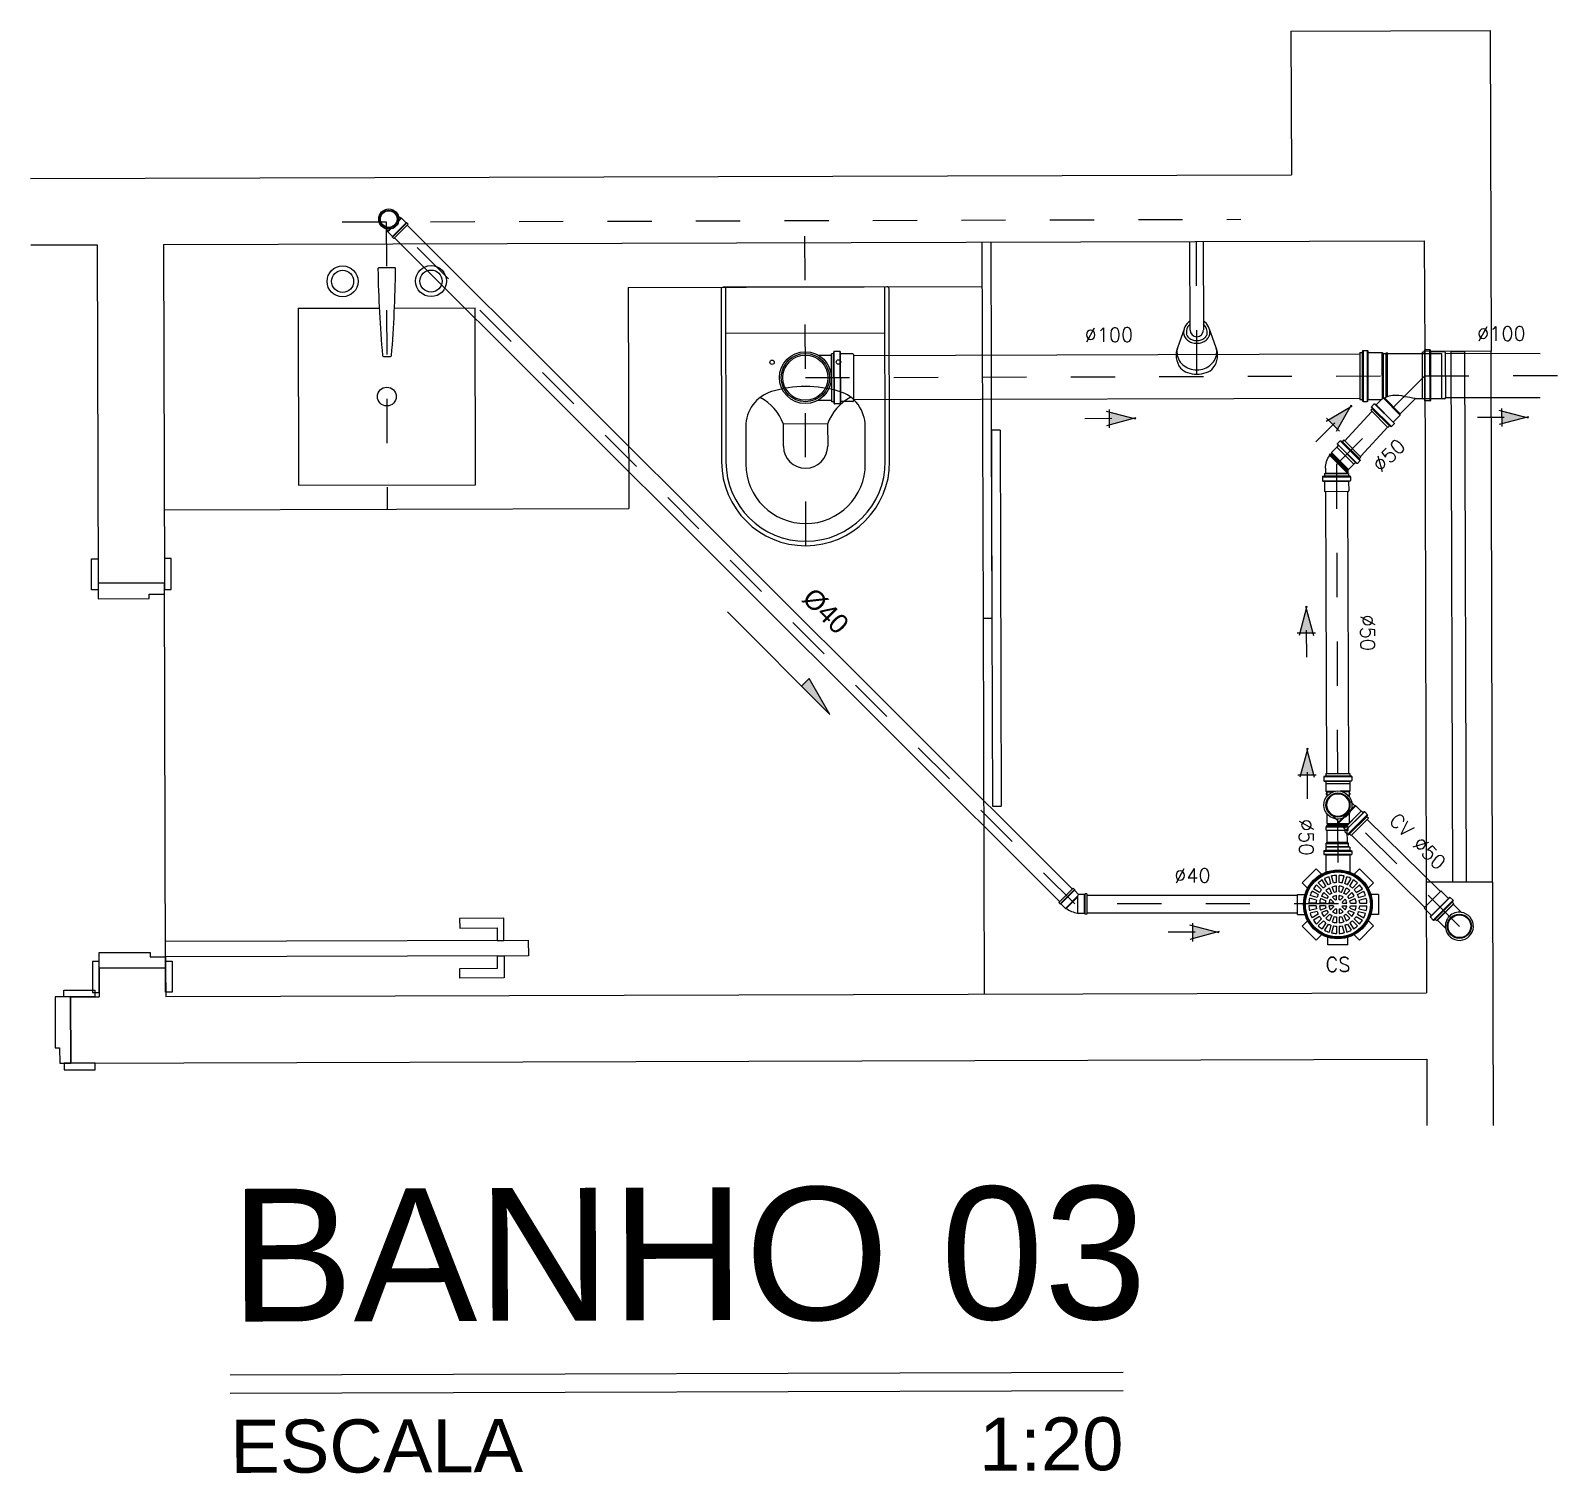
# Model space of a CAD drawing. Header units: millimetres. Extents: x -1312 to 59, y -177 to 623.
# Drawn here: x 8.55 to 12.001, y 17.14 to 20.401 of the extents above; entities that cross this region are included whole.
import ezdxf
from ezdxf.enums import TextEntityAlignment as Align

# ---------------------------------------------------------------- set-up
doc = ezdxf.new("R2010")
doc.units = ezdxf.units.MM
doc.header["$MEASUREMENT"] = 0
doc.linetypes.add('HIDDEN', pattern=[0.375, 0.25, -0.125])
for name, color, linetype in [('ALVENARIA', 7, 'Continuous'), ('CONEXAO_ESGOTO_DETALHADA', 254, 'Continuous'), ('Eixos-1', 252, 'HIDDEN'), ('Finas', 9, 'Continuous'), ('L1', 9, 'Continuous'), ('T80', 7, 'Continuous'), ('TEXTO-TUBOS', 7, 'Continuous'), ('TINTERNO', 252, 'Continuous'), ('TUB-ESGOTO', 150, 'Continuous'), ('TUB-VENTILACAO', 6, 'Continuous')]:
    doc.layers.add(name, color=color, linetype=linetype)
doc.styles.add('SANSSERIF', font='sas_____.pfb')
doc.styles.get("Standard").update_dxf_attribs({"font": 'arial.ttf'})
doc.styles.add('T80', font='romans.shx', dxfattribs={"height": 8})

# ---------------------------------------------------------------- blocks, each defined once
blk = doc.blocks.new('Seta Fluxo')
at = {"layer": 'TINTERNO'}
blk.add_hatch(color=256, dxfattribs=at).paths.add_polyline_path([(0, 3.66), (0, -3.66), (13.64, 0)])
at = {"layer": 'TEXTO-TUBOS'}
for p, q in [((1.5, 0), (-13.64, 0)), ((15.09, -0.39), (-1.45, 4.04)), ((15.09, 0.39), (-1.45, -4.04)), ((0, 5.16), (0, -5.16))]:
    blk.add_line(p, q, dxfattribs=at)
blk = doc.blocks.new('AHID_CXI15X15X50PNN')
for p, q in [((-80.6, 48.8), (-48.8, 80.6)), ((-48.8, 80.6), (-36.7, 68.5)), ((-22.5, 91.5), (22.5, 91.5)), ((-22.5, 91.5), (-22.5, 74.4)), ((22.5, 91.5), (22.5, 74.4)), ((48.8, 80.6), (36.7, 68.5)), ((48.8, 80.6), (80.6, 48.8)), ((-80.6, 48.8), (-68.5, 36.7)), ((80.6, 48.8), (68.5, 36.7)), ((-91.5, -22.5), (-91.5, 22.5)), ((-91.5, 22.5), (-74.4, 22.5)), ((111.4, 27.4), (72.7, 27.4)), ((112.4, 28.3), (112.7, 30.9)), ((112.4, 27.4), (112.4, -27.3)), ((120.6, 31.8), (113.7, 31.8)), ((113.7, 30.8), (113.7, -30.8)), ((120.6, 30.8), (120.6, -30.8)), ((122.5, 27.4), (121.5, 31.1)), ((129.5, 27.4), (122.5, 27.4)), ((122.5, 27.4), (122.5, -27.3)), ((129.5, -27.3), (129.5, 27.4)), ((-91.5, -22.5), (-74.4, -22.5)), ((111.4, -27.3), (72.7, -27.3)), ((112.4, -28.3), (112.7, -30.9)), ((120.6, -31.8), (113.7, -31.8)), ((122.5, -27.3), (121.5, -31.1)), ((129.5, -27.3), (122.5, -27.3)), ((-80.6, -48.8), (-68.5, -36.7)), ((-48.8, -80.6), (-80.6, -48.8)), ((-48.8, -80.6), (-36.7, -68.5)), ((48.8, -80.6), (36.7, -68.5)), ((80.6, -48.8), (48.8, -80.6)), ((80.6, -48.8), (68.5, -36.7)), ((-22.5, -91.5), (-22.5, -74.4)), ((22.5, -91.5), (-22.5, -91.5)), ((22.5, -91.5), (22.5, -74.4))]:
    blk.add_line(p, q)
for radius in [77.7, 73.5]:
    blk.add_circle((0, 0), radius)
for centre, start, end in [((111.4, 28.4), 270, 355), ((113.7, 30.8), 90, 175), ((120.6, 30.8), 15, 90), ((123.3, 28.4), 195, 270), ((111.4, -28.3), 5, 90), ((113.7, -30.8), 185, 270), ((120.6, -30.8), 270, 345), ((123.3, -28.3), 90, 165)]:
    blk.add_arc(centre, 1, start, end)
blk = doc.blocks.new('AHID_GRR150PB')
for p, q in [((-41.3, 27.3), (-55.4, 35.5)), ((-37.1, 32.8), (-48.6, 44.4)), ((-32.8, 37.1), (-44.4, 48.6)), ((-27.3, 41.3), (-35.5, 55.4)), ((-22.1, 44.3), (-30.3, 58.4)), ((-15.7, 46.9), (-19.9, 62.7)), ((-13.6, 25), (-18.6, 37.1)), ((-9.9, 48.5), (-14.1, 64.3)), ((-8.1, 27.3), (-13.1, 39.4)), ((-3, 49.4), (-3, 65.7)), ((-3, 28.3), (-3, 41.4)), ((3, 49.4), (3, 65.7)), ((3, 28.3), (3, 41.4)), ((8.1, 27.3), (13.1, 39.4)), ((9.9, 48.5), (14.1, 64.3)), ((13.6, 25), (18.6, 37.1)), ((15.7, 46.9), (19.9, 62.7)), ((22.1, 44.3), (30.3, 58.4)), ((27.3, 41.3), (35.5, 55.4)), ((32.8, 37.1), (44.4, 48.6)), ((37.1, 32.8), (48.6, 44.4)), ((41.3, 27.3), (55.4, 35.5)), ((-49.4, 3), (-65.7, 3)), ((-48.5, 9.9), (-64.3, 14.1)), ((-46.9, 15.7), (-62.7, 19.9)), ((-44.3, 22.1), (-58.4, 30.3)), ((-28.3, 3), (-41.4, 3)), ((-27.3, 8.1), (-39.4, 13.1)), ((-25, 13.6), (-37.1, 18.6)), ((-22.2, 17.9), (-31.4, 27.1)), ((-17.9, 22.2), (-27.1, 31.4)), ((-10.6, 3), (-20.3, 3)), ((-9.6, 5.4), (-16.5, 12.2)), ((-5.4, 9.6), (-12.2, 16.5)), ((-3, 10.6), (-3, 20.3)), ((3, 10.6), (3, 20.3)), ((5.4, 9.6), (12.2, 16.5)), ((9.6, 5.4), (16.5, 12.2)), ((10.6, 3), (20.3, 3)), ((17.9, 22.2), (27.1, 31.4)), ((22.2, 17.9), (31.4, 27.1)), ((25, 13.6), (37.1, 18.6)), ((27.3, 8.1), (39.4, 13.1)), ((28.3, 3), (41.4, 3)), ((44.3, 22.1), (58.4, 30.3)), ((46.9, 15.7), (62.7, 19.9)), ((48.5, 9.9), (64.3, 14.1)), ((49.4, 3), (65.7, 3)), ((-49.4, -3), (-65.7, -3)), ((-48.5, -9.9), (-64.3, -14.1)), ((-46.9, -15.7), (-62.7, -19.9)), ((-44.3, -22.1), (-58.4, -30.3)), ((-41.3, -27.3), (-55.4, -35.5)), ((-37.1, -32.8), (-48.6, -44.4)), ((-28.3, -3), (-41.4, -3)), ((-27.3, -8.1), (-39.4, -13.1)), ((-25, -13.6), (-37.1, -18.6)), ((-22.2, -17.9), (-31.4, -27.1)), ((-17.9, -22.2), (-27.1, -31.4)), ((-10.6, -3), (-20.3, -3)), ((-13.6, -25), (-18.6, -37.1)), ((-9.6, -5.4), (-16.5, -12.2)), ((-8.1, -27.3), (-13.1, -39.4)), ((-5.4, -9.6), (-12.2, -16.5)), ((-3, -10.6), (-3, -20.3)), ((-3, -28.3), (-3, -41.4)), ((3, -10.6), (3, -20.3)), ((3, -28.3), (3, -41.4)), ((5.4, -9.6), (12.2, -16.5)), ((8.1, -27.3), (13.1, -39.4)), ((9.6, -5.4), (16.5, -12.2)), ((10.6, -3), (20.3, -3)), ((13.6, -25), (18.6, -37.1)), ((17.9, -22.2), (27.1, -31.4)), ((22.2, -17.9), (31.4, -27.1)), ((25, -13.6), (37.1, -18.6)), ((27.3, -8.1), (39.4, -13.1)), ((28.3, -3), (41.4, -3)), ((37.1, -32.8), (48.6, -44.4)), ((41.3, -27.3), (55.4, -35.5)), ((44.3, -22.1), (58.4, -30.3)), ((46.9, -15.7), (62.7, -19.9)), ((48.5, -9.9), (64.3, -14.1)), ((49.4, -3), (65.7, -3)), ((-32.8, -37.1), (-44.4, -48.6)), ((-27.3, -41.3), (-35.5, -55.4)), ((-22.1, -44.3), (-30.3, -58.4)), ((-15.7, -46.9), (-19.9, -62.7)), ((-9.9, -48.5), (-14.1, -64.3)), ((-3, -49.4), (-3, -65.7)), ((3, -49.4), (3, -65.7)), ((9.9, -48.5), (14.1, -64.3)), ((15.7, -46.9), (19.9, -62.7)), ((22.1, -44.3), (30.3, -58.4)), ((27.3, -41.3), (35.5, -55.4)), ((32.8, -37.1), (44.4, -48.6))]:
    blk.add_line(p, q)
blk.add_circle((0, 0), 75.5)
for radius, start, end in [(65.8, 137.6132, 147.3868), (65.8, 122.6132, 132.3868), (49.5, 123.4746, 131.5254), (65.8, 107.6132, 117.3868), (41.5, 116.6455, 130.8545), (49.5, 108.4746, 116.5254), (65.8, 92.6132, 102.3868), (41.5, 94.1455, 108.3545), (49.5, 93.4746, 101.5254), (65.8, 77.6132, 87.3868), (49.5, 78.4746, 86.5254), (41.5, 71.6455, 85.8545), (49.5, 63.4746, 71.5254), (41.5, 49.1455, 63.3545), (65.8, 62.6132, 72.3868), (49.5, 48.4746, 56.5254), (65.8, 47.6132, 57.3868), (65.8, 32.6132, 42.3868), (65.8, 167.6132, 177.3868), (65.8, 152.6132, 162.3868), (49.5, 168.4746, 176.5254), (49.5, 153.4746, 161.5254), (41.5, 161.6455, 175.8545), (49.5, 138.4746, 146.5254), (41.5, 139.1455, 153.3545), (28.5, 163.5423, 173.9577), (28.5, 141.0423, 151.4577), (20.5, 143.415, 171.585), (28.5, 118.5423, 128.9577), (20.5, 98.415, 126.585), (11, 150.8266, 164.1734), (28.5, 96.0423, 106.4577), (11, 105.8266, 119.1734), (28.5, 73.5423, 83.9577), (20.5, 53.415, 81.585), (11, 60.8266, 74.1734), (11, 15.8266, 29.1734), (28.5, 51.0423, 61.4577), (20.5, 8.415, 36.585), (28.5, 28.5423, 38.9577), (28.5, 6.0423, 16.4577), (41.5, 26.6455, 40.8545), (49.5, 33.4746, 41.5254), (41.5, 4.1455, 18.3545), (49.5, 18.4746, 26.5254), (49.5, 3.4746, 11.5254), (65.8, 17.6132, 27.3868), (65.8, 2.6132, 12.3868), (65.8, 182.6132, 192.3868), (65.8, 197.6132, 207.3868), (49.5, 183.4746, 191.5254), (49.5, 198.4746, 206.5254), (41.5, 184.1455, 198.3545), (49.5, 213.4746, 221.5254), (41.5, 206.6455, 220.8545), (28.5, 186.0423, 196.4577), (41.5, 229.1455, 243.3545), (28.5, 208.5423, 218.9577), (20.5, 188.415, 216.585), (28.5, 231.0423, 241.4577), (20.5, 233.415, 261.585), (11, 195.8266, 209.1734), (28.5, 253.5423, 263.9577), (11, 240.8266, 254.1734), (11, 285.8266, 299.1734), (20.5, 278.415, 306.585), (28.5, 276.0423, 286.4577), (11, 330.8266, 344.1734), (28.5, 298.5423, 308.9577), (20.5, 323.415, 351.585), (41.5, 296.6455, 310.8545), (28.5, 321.0423, 331.4577), (28.5, 343.5423, 353.9577), (41.5, 319.1455, 333.3545), (49.5, 318.4746, 326.5254), (41.5, 341.6455, 355.8545), (49.5, 333.4746, 341.5254), (49.5, 348.4746, 356.5254), (65.8, 332.6132, 342.3868), (65.8, 347.6132, 357.3868), (65.8, 212.6132, 222.3868), (65.8, 227.6132, 237.3868), (49.5, 228.4746, 236.5254), (65.8, 242.6132, 252.3868), (49.5, 243.4746, 251.5254), (65.8, 257.6132, 267.3868), (41.5, 251.6455, 265.8545), (49.5, 258.4746, 266.5254), (41.5, 274.1455, 288.3545), (49.5, 273.4746, 281.5254), (65.8, 272.6132, 282.3868), (49.5, 288.4746, 296.5254), (65.8, 287.6132, 297.3868), (49.5, 303.4746, 311.5254), (65.8, 302.6132, 312.3868), (65.8, 317.6132, 327.3868)]:
    blk.add_arc((0, 0), radius, start, end)
blk = doc.blocks.new('AHID_TES50LNN')
for p, q in [((-19.2, 25.3), (-41.9, 25.3)), ((-41.9, 25.3), (-41.9, -25.4)), ((29.6, 25.3), (19.2, 25.3)), ((23.8, 25.3), (23.9, 26.8)), ((26.8, 26.8), (23.9, 26.8)), ((27, 25.3), (26.8, 26.8)), ((31.4, 27.1), (29.6, 25.3)), ((29.6, 25.3), (29.6, 11.7)), ((31.4, 27.1), (31.4, 5.3)), ((48.2, 27.1), (31.4, 27.1)), ((48.4, 27.3), (48.2, 27.1)), ((48.2, 27.1), (48.2, -27.1)), ((48.4, 27.3), (48.4, -27.4)), ((53, 27.3), (48.4, 27.3)), ((54.3, 30.9), (54, 28.3)), ((54, 27.3), (54, -27.4)), ((54.5, 30.8), (54.5, -30.8)), ((64, 31.8), (55.3, 31.8)), ((64, 30.8), (64, -30.8)), ((65, 31.1), (65.8, 28.1)), ((66, 27.3), (66, -27.4)), ((71.1, 27.3), (66.7, 27.3)), ((71.1, 27.3), (71.1, -27.4)), ((-19.2, -25.4), (-41.9, -25.4)), ((29.6, -25.4), (19.2, -25.4)), ((23.8, -25.4), (23.9, -26.8)), ((26.8, -26.8), (23.9, -26.8)), ((27, -25.4), (26.8, -26.8)), ((29.6, -25.4), (29.6, -11.7)), ((31.4, -27.1), (29.6, -25.4)), ((31.4, -27.1), (31.4, -5.3)), ((48.2, -27.1), (31.4, -27.1)), ((48.4, -27.4), (48.2, -27.1)), ((53, -27.4), (48.4, -27.4)), ((54.3, -30.9), (54, -28.3)), ((64, -31.8), (55.3, -31.8)), ((65, -31.1), (65.8, -28.1)), ((71.1, -27.4), (66.7, -27.4))]:
    blk.add_line(p, q)
for radius in [31.8, 27.3, 25.6]:
    blk.add_circle((0, 0), radius)
for centre, start, end in [((53, 28.4), 270, 355), ((55.3, 30.8), 90, 175), ((64, 30.8), 15, 90), ((66.7, 28.4), 195, 270), ((53, -28.4), 5, 90), ((55.3, -30.8), 185, 270), ((64, -30.8), 270, 345), ((66.7, -28.4), 90, 165)]:
    blk.add_arc(centre, 1, start, end)
blk = doc.blocks.new('AHID_BRL50X40PNR')
for p, q in [((0, 25.4), (7, 25.4)), ((0, 25.4), (0, -25.4)), ((7, 25.4), (7, -25.4)), ((7, 25.4), (9.6, 22.8)), ((9.6, 22.8), (35.3, 22.8)), ((9.6, 22.8), (9.6, -22.8)), ((36.4, 24), (36.3, 23.7)), ((36.3, -22.8), (36.3, 22.8)), ((37.4, 24.9), (44.6, 24.9)), ((37.4, 23.9), (37.4, -24)), ((44.6, 23.9), (44.6, -24)), ((45.6, 24.2), (45.8, 23.5)), ((46, -22.8), (46, 22.8)), ((46.7, 22.8), (48.8, 22.8)), ((48.8, 22.8), (48.8, -22.8)), ((0, -25.4), (7, -25.4)), ((7, -25.4), (9.6, -22.8)), ((9.6, -22.8), (35.3, -22.8)), ((36.4, -24), (36.3, -23.7)), ((37.4, -25), (44.6, -25)), ((45.6, -24.2), (45.8, -23.5)), ((46.7, -22.8), (48.8, -22.8))]:
    blk.add_line(p, q)
for centre, start, end in [((35.3, 23.8), 270, 355), ((37.4, 23.9), 90, 175), ((44.6, 23.9), 15, 90), ((46.7, 23.8), 195, 270), ((35.3, -23.7), 5, 90), ((37.4, -24), 185, 270), ((44.6, -24), 270, 345), ((46.7, -23.7), 90, 165)]:
    blk.add_arc(centre, 1, start, end)
blk = doc.blocks.new('AHID_J9050FNN')
for p, q in [((28.5, 25.4), (0, 25.4)), ((30.3, 27.2), (28.5, 25.4)), ((28.5, -25.3), (28.5, 25.4)), ((30.3, -27.1), (30.3, 27.2)), ((47.1, 27.2), (30.3, 27.2)), ((47.3, 27.4), (47.1, 27.2)), ((47.1, -27.1), (47.1, 27.2)), ((47.3, -27.4), (47.3, 27.4)), ((51.9, 27.4), (47.3, 27.4)), ((53.2, 30.9), (52.9, 28.3)), ((52.9, 27.4), (52.9, -27.4)), ((53.4, 30.8), (53.4, -30.8)), ((62.9, 31.8), (54.2, 31.8)), ((62.9, 30.8), (62.9, -30.8)), ((63.9, 31.1), (64.7, 28.1)), ((64.9, 27.4), (64.9, -27.4)), ((70, 27.4), (65.6, 27.4)), ((70, 27.4), (70, -27.4)), ((28.5, -25.3), (0, -25.3)), ((30.3, -27.1), (28.5, -25.3)), ((47.1, -27.1), (30.3, -27.1)), ((47.3, -27.4), (47.1, -27.1)), ((51.9, -27.4), (47.3, -27.4)), ((53.2, -30.9), (52.9, -28.3)), ((62.9, -31.8), (54.2, -31.8)), ((63.9, -31.1), (64.7, -28.1)), ((70, -27.4), (65.6, -27.4))]:
    blk.add_line(p, q)
for centre, radius, start, end in [((0, 0), 25.4, 90, 270), ((51.9, 28.4), 1, 270, 355), ((54.2, 30.8), 1, 90, 175), ((62.9, 30.8), 1, 15, 90), ((65.6, 28.4), 1, 195, 270), ((51.9, -28.4), 1, 5, 90), ((54.2, -30.8), 1, 185, 270), ((62.9, -30.8), 1, 270, 345), ((65.6, -28.4), 1, 90, 165)]:
    blk.add_arc(centre, radius, start, end)
blk = doc.blocks.new('AHID_C9050LNN')
for p, q in [((45.6, 25.3), (19.2, 25.3)), ((45.6, -25.4), (45.6, 25.3)), ((45.6, -25.4), (19.2, -25.4))]:
    blk.add_line(p, q)
for radius in [27.3, 25.6]:
    blk.add_circle((0, 0), radius)
for start, end in [(52.8607, 307.1393), (307.1393, 52.8607)]:
    blk.add_arc((0, 0), 31.8, start, end)
blk = doc.blocks.new('AHID_CAP50PNN')
for p, q in [((0, 27.3), (4.4, 27.3)), ((0, -27.4), (0, 27.3)), ((5.1, -27.4), (5.1, 27.3)), ((6.1, 31.1), (5.3, 28.1)), ((7.1, 31.8), (15.8, 31.8)), ((7.1, -30.8), (7.1, 30.8)), ((16.6, -30.8), (16.6, 30.8)), ((16.8, 30.9), (17.1, 28.3)), ((17.1, -27.4), (17.1, 27.3)), ((18.1, 27.3), (39.3, 27.3)), ((40.8, 25.8), (40.8, -25.8)), ((0, -27.4), (4.4, -27.4)), ((6.1, -31.1), (5.3, -28.1)), ((7.1, -31.8), (15.8, -31.8)), ((16.8, -30.9), (17.1, -28.3)), ((18.1, -27.4), (39.3, -27.4))]:
    blk.add_line(p, q)
for centre, radius, start, end in [((4.4, 28.4), 1, 270, 345), ((7.1, 30.8), 1, 90, 165), ((15.8, 30.8), 1, 5, 90), ((18.1, 28.4), 1, 185, 270), ((39.3, 25.8), 1.5, 0, 90), ((4.4, -28.4), 1, 15, 90), ((7.1, -30.8), 1, 195, 270), ((15.8, -30.8), 1, 270, 355), ((18.1, -28.4), 1, 90, 175), ((39.3, -25.8), 1.5, 270, 0)]:
    blk.add_arc(centre, radius, start, end)
blk = doc.blocks.new('AHID_J4540PNN')
for p, q in [((-3.3, 35.6), (-35.6, 3.3)), ((-3.3, 35.6), (-0.5, 32.7)), ((-35.6, 3.3), (-32.7, 0.5)), ((-0.5, 32.7), (-32.7, 0.5)), ((-32.7, 0.5), (-31.3, 0.5)), ((-0.5, 31.3), (-31.3, 0.5)), ((-31.3, 0.5), (-20.7, -10.1)), ((7.5, 18.1), (-20.7, -10.1)), ((-19, -10.1), (6.3, 15.2)), ((-0.5, 32.7), (-0.5, 31.3)), ((-0.5, 31.3), (9, 21.8)), ((6.3, 15.2), (7.5, 18.1)), ((6.3, 15.2), (6.3, -20.6)), ((7.5, 18.1), (9, 21.8)), ((7.5, -21.8), (7.5, 18.1)), ((22.5, 21.8), (9, 21.8)), ((23.5, 22.8), (22.5, 21.8)), ((22.5, -21.8), (22.5, 21.8)), ((23.5, -22.8), (23.5, 22.8)), ((27.5, 22.8), (23.5, 22.8)), ((27.5, 22.8), (27.5, -22.8)), ((-20.7, -10.1), (-19, -10.1)), ((7.5, -21.8), (6.3, -20.6)), ((22.5, -21.8), (7.5, -21.8)), ((23.5, -22.8), (22.5, -21.8)), ((27.5, -22.8), (23.5, -22.8))]:
    blk.add_line(p, q)
blk.add_arc((15.4, 37.1), 58.4, 233.9327, 261.0673)
blk = doc.blocks.new('AHID_J9040LNN')
for p, q in [((9.8, 20.6), (17.8, 20.6)), ((19, 21.8), (17.8, 20.6)), ((17.8, 20.6), (17.8, 14.3)), ((19, 12.6), (19, 21.8)), ((34, 21.8), (19, 21.8)), ((35, 22.8), (34, 21.8)), ((34, 21.8), (34, -21.8)), ((39, 22.8), (35, 22.8)), ((35, 22.8), (35, -22.8)), ((39, 22.8), (39, -22.8)), ((9.8, -20.6), (17.8, -20.6)), ((17.8, -20.6), (17.8, -14.3)), ((19, -21.8), (17.8, -20.6)), ((19, -12.6), (19, -21.8)), ((34, -21.8), (19, -21.8)), ((35, -22.8), (34, -21.8)), ((39, -22.8), (35, -22.8))]:
    blk.add_line(p, q)
for radius in [22.8, 20, 18.8]:
    blk.add_circle((0, 0), radius)
blk = doc.blocks.new('SENTIDO_FLUXO')
for p, q in [((4.094, 1.25), (2.281, 1.736)), ((2.281, 1.25), (2.281, 1.736)), ((-2.469, 1.25), (4.094, 1.25))]:
    blk.add_line(p, q)
for points in [[(2.281, 1.736), (2.281, 1.25), (4.094, 1.25), (2.281, 1.736)], [(2.281, 1.736), (2.281, 1.25), (4.094, 1.25)]]:
    blk.add_solid(points)
blk = doc.blocks.new('AHID_J90100LNR')
for p, q in [((29, 50.8), (59.9, 50.8)), ((59.9, -50.8), (59.9, 50.8)), ((29, -50.8), (59.9, -50.8))]:
    blk.add_line(p, q)
for radius in [58.6, 54.6, 51]:
    blk.add_circle((0, 0), radius)
blk = doc.blocks.new('AHID_CAP100PNR')
for p, q in [((0, -54.1), (0, 54.1)), ((3.85, 54.1), (0, 54.1)), ((4.85, 55.1), (4.85, 58.3)), ((4.85, -54.05), (4.85, 54.05)), ((18.75, 59.3), (5.85, 59.3)), ((5.85, -58.3), (5.85, 58.3)), ((18.75, 58.3), (18.75, -58.3)), ((19.75, 55.05), (19.75, 58.3)), ((19.75, -54.05), (19.75, 54.05)), ((47.3, 54.05), (20.75, 54.05)), ((49.8, -51.55), (49.8, 51.55)), ((3.85, -54.1), (0, -54.1)), ((4.85, -58.3), (4.85, -55.1)), ((18.75, -59.3), (5.85, -59.3)), ((19.75, -58.3), (19.75, -55.05)), ((47.3, -54.05), (20.75, -54.05))]:
    blk.add_line(p, q)
for centre, radius, start, end in [((3.85, 55.1), 1, 270, 0), ((5.85, 58.3), 1, 90, 180), ((18.75, 58.3), 1, 0, 90), ((20.75, 55.05), 1, 180, 270), ((47.3, 51.55), 2.5, 0, 90), ((3.85, -55.1), 1, 0, 90), ((5.85, -58.3), 1, 180, 270), ((18.75, -58.3), 1, 270, 0), ((20.75, -55.05), 1, 90, 180), ((47.3, -51.55), 2.5, 270, 0)]:
    blk.add_arc(centre, radius, start, end)
blk = doc.blocks.new('AHID_JUS10X50PNN')
for p, q in [((78, 50.8), (-44.2, 50.8)), ((-44.2, 50.8), (-44.2, -50.8)), ((78, 50.8), (78.1, 52.3)), ((78, -46.9), (78, 50.8)), ((78.1, -46.9), (78.1, 52.3)), ((81.1, 52.3), (78.1, 52.3)), ((81.1, -47.9), (81.1, 52.3)), ((81.2, 50.8), (81.1, 52.3)), ((81.2, -48), (81.2, 50.8)), ((87.4, 50.8), (81.2, 50.8)), ((89.8, 53.2), (87.4, 50.8)), ((87.4, -50.6), (87.4, 50.8)), ((89.8, -51.8), (89.8, 53.2)), ((121.7, 53.2), (89.8, 53.2)), ((122.6, 53.2), (122.6, -53.3)), ((122.9, 56.7), (122.7, 54.2)), ((133.3, 57.6), (123.9, 57.6)), ((123.9, 56.6), (123.9, -56.7)), ((133.3, 56.6), (133.3, -56.7)), ((134.3, 56.9), (135.1, 54)), ((135.3, 53.2), (135.3, -53.3)), ((140.5, 53.2), (136.1, 53.2)), ((140.5, 53.2), (140.5, -53.3)), ((14.9, -50.8), (-44.2, -50.8)), ((49.6, -85.4), (14.9, -50.8)), ((32.7, -68.5), (32.7, -68.5)), ((85.3, -49.6), (49.6, -85.4)), ((49.6, -88.3), (87.3, -50.5)), ((106.9, -63.4), (63.4, -106.9)), ((104.1, -65.4), (65.4, -104.1)), ((103.4, -64.8), (93.6, -55)), ((121.7, -53.3), (94.3, -53.3)), ((106.8, -63.1), (104.8, -64.8)), ((114.4, -69.4), (108.2, -63.2)), ((122.9, -56.7), (122.7, -54.2)), ((133.3, -57.7), (123.9, -57.7)), ((134.3, -56.9), (135.1, -54)), ((140.5, -53.3), (136.1, -53.3)), ((49.6, -88.3), (49.6, -85.4)), ((64.8, -103.4), (49.6, -88.3)), ((113.6, -70.1), (70.1, -113.6)), ((112.6, -73.9), (73.9, -112.6)), ((116.2, -77.5), (77.5, -116.2)), ((114.5, -70.6), (113, -73.3)), ((116.2, -77.5), (113.1, -74.5)), ((63.1, -106.8), (64.8, -104.8)), ((69.4, -114.4), (63.2, -108.2)), ((70.6, -114.5), (73.3, -113)), ((77.5, -116.2), (74.5, -113.1))]:
    blk.add_line(p, q)
blk.add_lwpolyline([(15.8, -51.2, -0.013476), (38.9, -47.1, -0.106485), (67.2, -44.2, -0.09207), (93.5, -53.8, -0.112954)], format="xyb")
for centre, start, end in [((121.7, 54.2), 270, 355), ((123.9, 56.6), 90, 175), ((133.3, 56.6), 15, 90), ((136.1, 54.2), 195, 270), ((14.9, -51.8), 34.2682, 90), ((94.3, -54.3), 90, 225), ((104.1, -64.1), 225, 310), ((107.4, -63.9), 45, 130), ((121.7, -54.3), 5, 90), ((123.9, -56.7), 185, 270), ((133.3, -56.7), 270, 345), ((136.1, -54.3), 90, 165), ((64.1, -104.1), 320, 45), ((113.8, -73.8), 150, 225), ((113.6, -70.1), 330, 45), ((63.9, -107.4), 140, 225), ((70.1, -113.6), 225, 300), ((73.8, -113.8), 45, 120)]:
    blk.add_arc(centre, 1, start, end)
blk = doc.blocks.new('AHID_CAP100PNN')
for p, q in [((0, -53), (0, 53)), ((3.7, 53), (0, 53)), ((4.7, 54), (4.7, 56.65)), ((4.7, 53), (4.7, -53)), ((17.1, 57.65), (5.7, 57.65)), ((5.7, -56.65), (5.7, 56.65)), ((17.1, -56.65), (17.1, 56.65)), ((18.1, 54), (18.1, 56.65)), ((18.1, 53), (18.1, -53)), ((49.2, 53), (19.1, 53)), ((52.2, -50), (52.2, 50)), ((3.7, -53), (0, -53)), ((4.7, -54), (4.7, -56.65)), ((17.1, -57.65), (5.7, -57.65)), ((18.1, -54), (18.1, -56.65)), ((49.2, -53), (19.1, -53))]:
    blk.add_line(p, q)
for centre, radius, start, end in [((3.7, 54), 1, 270, 0), ((5.7, 56.65), 1, 90, 180), ((17.1, 56.65), 1, 0, 90), ((19.1, 54), 1, 180, 270), ((49.2, 50), 3, 0, 90), ((3.7, -54), 1, 0, 90), ((5.7, -56.65), 1, 180, 270), ((17.1, -56.65), 1, 270, 0), ((19.1, -54), 1, 90, 180), ((49.2, -50), 3, 270, 0)]:
    blk.add_arc(centre, radius, start, end)
blk = doc.blocks.new('AHID_J4550PNN')
for p, q in [((3.4, 32.5), (-32.5, -3.4)), ((3.3, -25.4), (3.3, 32.4)), ((3.4, 29.6), (3.3, 32.4)), ((9.1, 26.8), (3.4, 32.5)), ((3.4, -26.8), (3.4, 29.6)), ((6.3, 26.7), (3.4, 29.6)), ((6.3, 26.7), (6.5, 29.4)), ((6.3, -26.8), (6.3, 26.7)), ((6.5, -25.4), (6.5, 29.4)), ((9.1, -25.4), (9.1, 26.8)), ((10.9, 27.1), (10.5, 26.8)), ((10.9, -27.1), (10.9, 27.1)), ((27.7, 27.1), (10.9, 27.1)), ((27.9, 27.3), (27.7, 27.1)), ((27.7, -27.1), (27.7, 27.1)), ((27.9, -27.4), (27.9, 27.3)), ((32.5, 27.3), (27.9, 27.3)), ((33.8, 30.9), (33.5, 28.3)), ((33.5, -27.4), (33.5, 27.3)), ((34, -30.8), (34, 30.8)), ((43.5, 31.8), (34.8, 31.8)), ((43.5, -30.8), (43.5, 30.8)), ((44.5, 31.1), (45.3, 28.1)), ((45.5, -27.4), (45.5, 27.3)), ((50.6, 27.3), (46.2, 27.3)), ((50.6, -27.4), (50.6, 27.3)), ((-23.7, -12.2), (-32.5, -3.4)), ((3.3, -25.4), (3.4, -26.8)), ((6.3, -26.8), (3.4, -26.8)), ((6.5, -25.4), (6.3, -26.8)), ((9.1, -25.4), (6.5, -25.4)), ((10.9, -27.1), (9.1, -25.4)), ((27.7, -27.1), (10.9, -27.1)), ((27.9, -27.4), (27.7, -27.1)), ((32.5, -27.4), (27.9, -27.4)), ((33.8, -30.9), (33.5, -28.3)), ((43.5, -31.8), (34.8, -31.8)), ((44.5, -31.1), (45.3, -28.1)), ((50.6, -27.4), (46.2, -27.4))]:
    blk.add_line(p, q)
for centre, radius, start, end in [((9.8, 27.5), 1, 225, 315), ((32.5, 28.4), 1, 270, 355), ((34.8, 30.8), 1, 90, 175), ((43.5, 30.8), 1, 15, 90), ((46.2, 28.4), 1, 195, 270), ((9.5, 21.6), 47.3, 225.4442, 262.3977), ((32.5, -28.4), 1, 5, 90), ((34.8, -30.8), 1, 185, 270), ((43.5, -30.8), 1, 270, 345), ((46.2, -28.4), 1, 90, 165)]:
    blk.add_arc(centre, radius, start, end)

msp = doc.modelspace()

# ---------------------------------------------------------------- linework, layer by layer
at = {"layer": 'ALVENARIA'}
for p, q in [((11.3989, 20.4), (11.8489, 20.4013)), ((11.3989, 20.4), (11.3999, 20.075)), ((11.8489, 20.4013), (11.8511, 19.6763)), ((8.5499, 20.0666), (11.3999, 20.075)), ((8.5504, 19.9166), (8.7004, 19.917)), ((8.7004, 19.917), (8.7026, 19.152)), ((8.8504, 19.9175), (11.7003, 19.9259)), ((8.8504, 19.9175), (8.8526, 19.1525)), ((11.7003, 19.9259), (11.7011, 19.6759)), ((11.8511, 19.6763), (11.7011, 19.6759)), ((8.7026, 19.152), (8.8526, 19.1525)), ((11.8546, 18.4763), (11.7046, 18.4759)), ((11.7046, 18.4759), (11.7054, 18.2259)), ((11.8548, 18.4761), (11.7048, 18.476)), ((11.8546, 18.4763), (11.8562, 17.9263)), ((8.7052, 18.282), (8.8552, 18.2825)), ((8.7052, 18.282), (8.7054, 18.217)), ((8.8552, 18.2825), (8.8554, 18.2175)), ((8.8554, 18.2175), (11.7054, 18.2259)), ((8.6404, 18.2168), (8.7054, 18.217)), ((8.6404, 18.2168), (8.6408, 18.0668)), ((8.6408, 18.0668), (11.7058, 18.0759)), ((11.7058, 18.0759), (11.7062, 17.9259))]:
    msp.add_line(p, q, dxfattribs=at)
at = {"layer": 'Eixos-1', "ltscale": 0.3}
for p, q in [((9.254, 19.9686), (11.2852, 19.9746)), ((9.354, 19.9689), (9.3559, 19.3189)), ((10.91, 18.4269), (9.3589, 19.9757)), ((10.3024, 19.2367), (10.3002, 19.9717)), ((11.1862, 19.6243), (11.1852, 19.9743)), ((10.3012, 19.6167), (12.0012, 19.6217)), ((11.7012, 19.6209), (11.5018, 19.4203)), ((11.5018, 19.4203), (11.5048, 18.4253)), ((11.7799, 18.3761), (11.5047, 18.6509)), ((11.5062, 18.4274), (10.91, 18.4269))]:
    msp.add_line(p, q, dxfattribs=at)
at = {"layer": 'Finas'}
for p, q in [((10.7003, 19.9229), (10.7029, 19.0729)), ((10.7203, 19.923), (10.7229, 19.073)), ((11.1709, 19.7243), (11.1703, 19.9243)), ((11.2003, 19.9244), (11.2009, 19.7244)), ((9.3731, 19.8647), (9.3371, 19.8646)), ((9.9006, 19.8206), (10.7006, 19.8229)), ((9.9006, 19.8206), (9.9021, 19.3206)), ((10.1107, 19.8162), (10.1118, 19.4262)), ((10.4856, 19.8223), (10.1156, 19.8212)), ((10.1206, 19.8212), (10.1218, 19.4262)), ((10.4818, 19.4273), (10.4806, 19.8223)), ((10.4918, 19.4273), (10.4907, 19.8173)), ((9.1546, 19.7734), (9.3382, 19.7739)), ((9.1546, 19.7734), (9.1558, 19.3734)), ((9.3726, 19.774), (9.5546, 19.7745)), ((9.5558, 19.3745), (9.5546, 19.7745)), ((10.4809, 19.7173), (10.121, 19.7162)), ((11.1571, 19.7262), (11.1431, 19.6861)), ((11.229, 19.6864), (11.2147, 19.7264)), ((11.7011, 19.6759), (11.7046, 18.4759)), ((11.7611, 19.676), (11.7911, 19.6761)), ((11.7646, 18.476), (11.7611, 19.676)), ((11.7911, 19.6761), (11.7946, 18.4761)), ((11.8546, 18.4763), (11.8511, 19.6763)), ((9.3475, 19.6646), (9.3557, 19.6646)), ((9.3557, 19.6646), (9.3639, 19.6647)), ((10.1666, 19.506), (10.1668, 19.4213)), ((10.3516, 19.5119), (10.2516, 19.5116)), ((10.2517, 19.4616), (10.2516, 19.5116)), ((10.3516, 19.5119), (10.3517, 19.4619)), ((10.4368, 19.4221), (10.4366, 19.5068)), ((10.7216, 19.498), (10.7241, 18.648)), ((10.7416, 19.498), (10.7216, 19.498)), ((10.7416, 19.498), (10.7441, 18.648)), ((10.1118, 19.4262), (10.1118, 19.4262)), ((9.1558, 19.3734), (9.5558, 19.3745)), ((8.8521, 19.3175), (9.9021, 19.3206)), ((8.6877, 19.137), (8.6874, 19.207)), ((8.6874, 19.207), (8.7024, 19.207)), ((8.7024, 19.207), (8.7027, 19.137)), ((8.8674, 19.2075), (8.8524, 19.2075)), ((8.8524, 19.2075), (8.8527, 19.1375)), ((8.8677, 19.1375), (8.8674, 19.2075)), ((8.7027, 19.137), (8.6877, 19.137)), ((8.8526, 19.1525), (8.7026, 19.152)), ((8.7026, 19.152), (8.7027, 19.117)), ((8.8177, 19.1274), (8.8527, 19.1275)), ((8.8177, 19.1174), (8.8177, 19.1274)), ((8.8527, 19.1275), (8.8526, 19.1525)), ((8.8552, 18.2825), (8.8526, 19.1525)), ((8.8527, 19.1375), (8.8677, 19.1375)), ((8.7027, 19.117), (8.8177, 19.1174)), ((10.7029, 19.0729), (10.7229, 19.073)), ((10.7029, 19.0729), (10.7054, 18.2229)), ((10.7241, 18.648), (10.7441, 18.648)), ((11.7946, 18.4761), (11.7646, 18.476)), ((11.7948, 18.4761), (11.7648, 18.4761)), ((9.6198, 18.3947), (9.5198, 18.3944)), ((9.5198, 18.3944), (9.5199, 18.3724)), ((9.5199, 18.3724), (9.6049, 18.3727)), ((9.6049, 18.3727), (9.605, 18.3447)), ((9.62, 18.3447), (9.6198, 18.3947)), ((8.855, 18.3425), (9.675, 18.3449)), ((8.8551, 18.3075), (8.855, 18.3425)), ((9.605, 18.3447), (9.62, 18.3447)), ((9.675, 18.3449), (9.6751, 18.3099)), ((8.7051, 18.297), (8.6901, 18.297)), ((8.6901, 18.297), (8.6903, 18.227)), ((8.7051, 18.317), (8.8201, 18.3174)), ((8.7052, 18.282), (8.7051, 18.317)), ((8.7053, 18.227), (8.7051, 18.297)), ((8.8201, 18.3174), (8.8201, 18.3074)), ((8.8201, 18.3074), (8.8551, 18.3075)), ((9.6751, 18.3099), (8.8551, 18.3075)), ((8.8551, 18.3075), (8.8552, 18.2825)), ((8.8551, 18.2975), (8.8701, 18.2975)), ((8.8553, 18.2275), (8.8551, 18.2975)), ((8.8701, 18.2975), (8.8703, 18.2275)), ((9.6052, 18.2817), (9.6051, 18.3097)), ((9.6051, 18.3097), (9.6201, 18.3097)), ((9.6201, 18.3097), (9.6202, 18.2597)), ((8.8552, 18.2825), (8.7052, 18.282)), ((9.5202, 18.2814), (9.6052, 18.2817)), ((9.5202, 18.2594), (9.5202, 18.2814)), ((9.6202, 18.2597), (9.5202, 18.2594)), ((8.6253, 18.2318), (8.6953, 18.232)), ((8.6254, 18.2168), (8.6253, 18.2318)), ((8.6903, 18.227), (8.7053, 18.227)), ((8.6953, 18.232), (8.6954, 18.217)), ((8.8703, 18.2275), (8.8553, 18.2275)), ((8.6404, 18.2168), (8.6054, 18.2167)), ((8.6054, 18.2167), (8.6057, 18.1017)), ((8.6954, 18.217), (8.6254, 18.2168)), ((8.6408, 18.0668), (8.6404, 18.2168)), ((8.6057, 18.1017), (8.6157, 18.1018)), ((8.6157, 18.1018), (8.6158, 18.0668)), ((8.6158, 18.0668), (8.6408, 18.0668)), ((8.6958, 18.067), (8.6258, 18.0668)), ((8.6258, 18.0668), (8.6259, 18.0518)), ((8.6259, 18.0518), (8.6959, 18.052)), ((8.6959, 18.052), (8.6958, 18.067))]:
    msp.add_line(p, q, dxfattribs=at)
for centre, radius in [((9.2552, 19.8343), 0.035), ((9.2552, 19.8343), 0.025), ((9.4552, 19.8349), 0.035), ((9.4552, 19.8349), 0.025), ((10.2261, 19.6515), 0.005), ((10.3761, 19.652), 0.005), ((9.3552, 19.5739), 0.0212)]:
    msp.add_circle(centre, radius, dxfattribs=at)
for centre, radius, start, end in [((9.3371, 19.8626), 0.002, 90.1691, 181.0588), ((12.1843, 19.9152), 2.8497, 181.0588, 185.0081), ((6.5256, 19.8985), 2.8497, 355.3301, 359.2794), ((9.3731, 19.8627), 0.002, 359.2794, 90.1691), ((10.1157, 19.8162), 0.005, 90.1691, 180.1691), ((10.4857, 19.8173), 0.005, 0.1691, 90.1691), ((11.1861, 19.7188), 0.0299, 120.5779, 188.2628), ((11.1858, 19.7188), 0.0299, 352.0753, 59.7602), ((11.1769, 19.7193), 0.021, 193.1905, 206.599), ((11.1813, 19.7215), 0.0258, 206.599, 230.3635), ((11.1861, 19.7188), 0.0239, 129.464, 187.6258), ((11.1769, 19.7193), 0.015, 194.1516, 206.599), ((11.1813, 19.7215), 0.0198, 206.599, 230.3635), ((11.1859, 19.7243), 0.015, 180.1691, 0.1691), ((11.1858, 19.7188), 0.0239, 352.7123, 50.8742), ((11.1906, 19.7215), 0.0198, 309.9746, 333.7391), ((11.1906, 19.7215), 0.0258, 309.9746, 333.7391), ((11.195, 19.7194), 0.015, 333.7391, 346.1865), ((11.195, 19.7194), 0.021, 333.7391, 347.1477), ((11.1862, 19.6674), 0.047, 156.5726, 218.0124), ((11.1768, 19.6743), 0.0357, 160.7197, 180.1691), ((11.1768, 19.6743), 0.0357, 180.1691, 205.1541), ((11.1841, 19.7249), 0.0303, 230.3635, 251.1255), ((11.1841, 19.7249), 0.0243, 230.3635, 251.1255), ((11.1859, 19.7302), 0.0359, 251.1255, 270.1691), ((11.1859, 19.7302), 0.0299, 251.1255, 270.1691), ((11.1859, 19.7302), 0.0299, 270.1691, 289.2126), ((11.1859, 19.7302), 0.0359, 270.1691, 289.2126), ((11.1878, 19.7249), 0.0243, 289.2126, 309.9746), ((11.1878, 19.7249), 0.0303, 289.2126, 309.9746), ((11.186, 19.6674), 0.047, 322.3257, 23.7656), ((11.1954, 19.6744), 0.0357, 335.184, 0.1691), ((11.1954, 19.6744), 0.0357, 0.1691, 19.6185), ((9.3475, 19.6666), 0.002, 185.0081, 270.1691), ((9.3639, 19.6667), 0.002, 270.1691, 355.3301), ((11.1813, 19.6764), 0.0407, 205.1541, 228.5355), ((11.1754, 19.6612), 0.0347, 220.9166, 253.1247), ((11.1842, 19.6797), 0.045, 228.5355, 249.9559), ((11.188, 19.6797), 0.045, 290.3823, 311.8026), ((11.1969, 19.6612), 0.0347, 287.2134, 319.4215), ((11.1909, 19.6765), 0.0407, 311.8026, 335.184), ((11.186, 19.6849), 0.0605, 249.9559, 270.1691), ((11.186, 19.6849), 0.0505, 249.9559, 270.1691), ((11.186, 19.6849), 0.0505, 270.1691, 290.3823), ((11.186, 19.6849), 0.0605, 270.1691, 290.3823), ((10.2491, 19.5062), 0.0825, 107.1336, 180.1691), ((10.1508, 19.4765), 0.1066, 19.2044, 63.2296), ((10.3021, 19.3343), 0.2624, 73.2045, 107.1336), ((10.4525, 19.4774), 0.1066, 117.1085, 161.1338), ((10.3541, 19.5066), 0.0825, 0.1691, 73.2045), ((10.3017, 19.4617), 0.05, 180.1691, 0.1691), ((10.3018, 19.4267), 0.19, 180.1691, 0.1691), ((10.3018, 19.4267), 0.18, 180.1691, 0.1691), ((10.3018, 19.4217), 0.135, 180.1691, 0.1691)]:
    msp.add_arc(centre, radius, start, end, dxfattribs=at)
at = {"layer": 'L1'}
for p, q in [((9.0011, 17.3629), (11.0198, 17.3689)), ((9.0013, 17.3209), (11.0199, 17.3269))]:
    msp.add_line(p, q, dxfattribs=at)
at = {"layer": 'TUB-ESGOTO'}
for points in [[(9.4009, 19.9612), (10.9048, 18.4604)], [(9.3726, 19.9329), (10.8766, 18.432)], [(10.4115, 19.6671), (11.5558, 19.6704)], [(11.7485, 19.6718), (11.962, 19.6716)], [(10.4118, 19.5671), (11.5561, 19.5704)], [(11.7484, 19.5718), (11.9619, 19.5716)], [(11.5812, 19.5394), (11.5199, 19.4731)], [(11.6179, 19.5055), (11.5566, 19.4391)], [(11.477, 19.36), (11.4789, 18.7225)], [(11.527, 19.3601), (11.5289, 18.7226)], [(10.9381, 18.4469), (11.4147, 18.4471)], [(10.9381, 18.4069), (11.4147, 18.4071)]]:
    msp.add_lwpolyline(points, dxfattribs=at)
at = {"layer": 'TUB-VENTILACAO'}
for points in [[(11.5709, 18.6179), (11.7358, 18.4555)], [(11.5358, 18.5823), (11.7007, 18.4198)]]:
    msp.add_lwpolyline(points, dxfattribs=at)

# ---------------------------------------------------------------- block references
at = {"layer": 'CONEXAO_ESGOTO_DETALHADA', "yscale": 0.001000000047497, "zscale": 0.001000000047497}
for name, p, xscale, rotation in [('AHID_J9040LNN', (9.3596, 19.9751), 0.001000000047497, 315.0429962448188), ('AHID_J90100LNR', (10.3013, 19.6167), 0.001000000047497, 0.0429962448198978), ('AHID_CAP100PNR', (10.361, 19.6164), 0.001000000047497, 0.3749399647206259), ('AHID_JUS10X50PNN', (11.6952, 19.6205), -0.001000000047497, 0.04446422780696401), ('AHID_CAP100PNN', (11.6962, 19.6216), 0.001000000047497, 0.169071467343891), ('AHID_J4550PNN', (11.5021, 19.4206), -0.001000000047497, 225.1690714673441), ('AHID_CAP50PNN', (11.5019, 19.3998), 0.001000000047497, 270.1690714673437), ('AHID_TES50LNN', (11.505, 18.6506), 0.001000000047497, 90.23766413695012), ('AHID_J9050FNN', (11.5049, 18.6507), 0.001000000047497, 315.0429962448203), ('AHID_BRL50X40PNR', (11.5035, 18.5567), 0.001000000047497, 90.04299624481668), ('AHID_CXI15X15X50PNN', (11.5049, 18.4259), 0.001000000047497, 90.04299624481746), ('AHID_CAP50PNN', (11.7478, 18.4081), 0.001000000047497, 135.0429962448212), ('AHID_C9050LNN', (11.7795, 18.3765), 0.001000000047497, 135.0429962448201)]:
    msp.add_blockref(name, p, dxfattribs=dict(at, xscale=xscale, rotation=rotation))
at = {"layer": 'CONEXAO_ESGOTO_DETALHADA', "xscale": 0.001000000047497, "yscale": 0.001000000047497, "zscale": 0.001000000047497}
for name, p in [('AHID_GRR150PB', (11.5049, 18.4259)), ('AHID_J4540PNN', (10.91, 18.4269))]:
    msp.add_blockref(name, p, dxfattribs=at)
at = {"layer": 'Eixos-1'}
for p, xscale, yscale, zscale, rotation in [((10.9878, 19.524), 0.003999999999999999, 0.003999999999999999, 0.003999999999999999, 0.1690714673441176), ((11.4937, 19.5105), 0.003999999999999999, 0.003999999999999999, 0.003999999999999999, 45.16907146734463), ((11.8751, 19.5266), 0.003999999999999999, 0.003999999999999999, 0.003999999999999999, 0.1690714673441176), ((11.4336, 19.0396), 0.003999999999999999, 0.003999999999999999, 0.003999999999999999, 90.1690714673441), ((11.4353, 18.7191), 0.003999999999999999, 0.003999999999999999, 0.003999999999999999, 90.04299624481739), ((11.1762, 18.3631), 0.003999999999999998, 0.003999999999999998, 0.003999999999999998, 0.04299624481740908)]:
    msp.add_blockref('Seta Fluxo', p, dxfattribs=dict(at, xscale=xscale, yscale=yscale, zscale=zscale, rotation=rotation))
at = {"layer": 'TUB-ESGOTO', "xscale": 0.05, "yscale": 0.05, "zscale": 0.05, "rotation": 315}
msp.add_blockref('SENTIDO_FLUXO', (10.168, 18.956), dxfattribs=at)

# ---------------------------------------------------------------- texts
at = {"layer": 'T80', "style": 'SANSSERIF'}
for s, height, p in [('BANHO 03', 0.3, (9.0008, 17.4829)), ('ESCALA', 0.12, (9.0018, 17.1409))]:
    msp.add_text(s, height=height, rotation=0.1691, dxfattribs=at).set_placement(p)
msp.add_text('1:20', height=0.12, rotation=0.1691, dxfattribs=at).set_placement((11.0204, 17.1469), align=Align.RIGHT)
at = {"layer": 'TEXTO-TUBOS', "style": 'T80'}
for rotation, p in [(0.043, (11.505, 18.2904)), (0.1691, (11.5052, 18.2898))]:
    msp.add_text('CS', height=0.032, rotation=rotation, dxfattribs=at).set_placement(p, align=Align.MIDDLE_CENTER)
at = {"layer": 'TUB-ESGOTO', "style": 'T80'}
for s, rotation, p in [('%%C100', 0.1691, (10.9873, 19.7136)), ('%%C100', 0.1691, (11.8745, 19.7162)), ('%%C50', 45.1691, (11.6203, 19.441)), ('%%C50', 270.1691, (11.5723, 19.04)), ('%%C50', 270.043, (11.4337, 18.5776)), ('%%C40', 0.043, (11.1761, 18.4911))]:
    msp.add_text(s, height=0.032, rotation=rotation, dxfattribs=at).set_placement(p, align=Align.MIDDLE_CENTER)
at = {"layer": 'TUB-ESGOTO'}
msp.add_text('%%C40', height=0.04375, rotation=315, dxfattribs=at).set_placement((10.2913, 19.1148))
at = {"layer": 'TUB-VENTILACAO', "style": 'T80'}
msp.add_text('CV %%C50', height=0.032, rotation=315.043, dxfattribs=at).set_placement((11.6853, 18.5686), align=Align.MIDDLE_CENTER)

doc.saveas('drawing.dxf')
